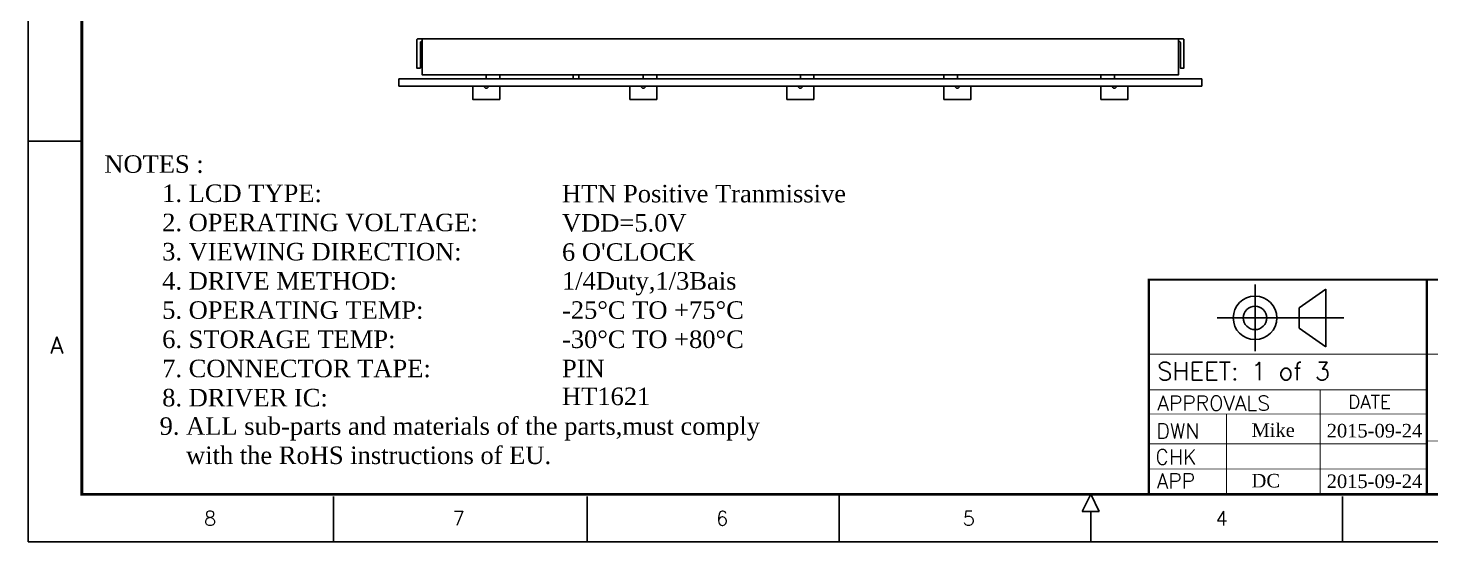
# Model space of a CAD drawing. Header units: millimetres. Extents: x 455 to 3181, y 44 to 381.
# Drawn here: x 1349 to 1661.7, y 44.5 to 159.2 of the extents above; entities that cross this region are included whole.
import ezdxf

# ---------------------------------------------------------------- set-up
doc = ezdxf.new("R2010")
doc.units = ezdxf.units.MM
for name, color, linetype in [('BZ', 67, 'Continuous'), ('PCB', 3, 'Continuous'), ('SPEC', 2, 'Continuous')]:
    doc.layers.add(name, color=color, linetype=linetype)
doc.styles.add('ROMANS', font='romans.shx', dxfattribs={"width": 0.8})
doc.styles.add('样式 3', font='swissek.ttf')

msp = doc.modelspace()

# ---------------------------------------------------------------- linework, layer by layer
at = {"layer": 'BZ'}
for points in [[(1605.437, 156.143), (1605.637, 156.143, -0.4142136), (1605.837, 155.943), (1605.837, 150.243), (1606.637, 150.243), (1606.637, 156.543, 0.4142136), (1606.437, 156.743), (1435.837, 156.743, 0.4142136), (1435.637, 156.543), (1435.637, 150.243), (1436.437, 150.243), (1436.437, 155.943, -0.4142136), (1436.637, 156.143), (1436.837, 156.143)], [(1454.137, 146.243), (1454.137, 143.243), (1448.137, 143.243), (1448.137, 146.243), (1450.637, 146.243, 1), (1451.637, 146.243, 1)], [(1489.137, 146.243), (1489.137, 143.243), (1483.137, 143.243), (1483.137, 146.243), (1485.637, 146.243, 1), (1486.637, 146.243, 1)], [(1524.137, 146.243), (1524.137, 143.243), (1518.137, 143.243), (1518.137, 146.243), (1520.637, 146.243, 1), (1521.637, 146.243)], [(1553.137, 146.243), (1553.137, 143.243), (1559.137, 143.243), (1559.137, 146.243), (1556.637, 146.243, -1), (1555.637, 146.243)], [(1588.137, 146.243), (1588.137, 143.243), (1594.137, 143.243), (1594.137, 146.243), (1591.637, 146.243, -1), (1590.637, 146.243)]]:
    msp.add_lwpolyline(points, format="xyb", dxfattribs=at)
for points in [[(1436.837, 156.743), (1436.837, 148.743), (1605.437, 148.743), (1605.437, 156.743)], [(1451.137, 147.843), (1451.137, 148.743)], [(1454.137, 148.743), (1454.137, 147.843)], [(1470.537, 148.743), (1470.537, 147.843)], [(1471.737, 147.843), (1471.737, 148.743)], [(1486.137, 147.843), (1486.137, 148.743)], [(1489.137, 148.743), (1489.137, 147.843)], [(1521.137, 147.843), (1521.137, 148.743)], [(1524.137, 148.743), (1524.137, 147.843)], [(1553.137, 148.743), (1553.137, 147.843)], [(1556.137, 147.843), (1556.137, 148.743)], [(1588.137, 148.743), (1588.137, 147.843)], [(1591.137, 147.843), (1591.137, 148.743)]]:
    msp.add_lwpolyline(points, dxfattribs=at)
at = {"layer": 'PCB'}
for p, q in [((1431.637, 146.243), (1431.637, 147.843)), ((1431.637, 147.843), (1610.637, 147.843)), ((1610.637, 147.843), (1610.637, 146.243)), ((1610.637, 146.243), (1431.637, 146.243))]:
    msp.add_line(p, q, dxfattribs=at)
at = {"layer": 'SPEC', "color": 0}
for p, q in [((1349.001, 381.072), (1349.001, 44.487)), ((1349.001, 133.96), (1360.986, 133.96)), ((1622.482, 87.061), (1622.482, 101.926)), ((1632.308, 96.756), (1638.241, 100.928)), ((1638.241, 100.928), (1638.241, 88.059)), ((1614.023, 94.494), (1642.271, 94.494)), ((1632.308, 92.231), (1632.308, 96.756)), ((1638.241, 88.059), (1632.308, 92.231)), ((1417.081, 44.487), (1417.081, 54.666)), ((1473.584, 44.487), (1473.584, 54.666)), ((1529.758, 44.487), (1529.758, 55.128)), ((1585.852, 55.128), (1583.943, 51.311)), ((1585.852, 55.128), (1583.943, 51.311)), ((1587.761, 51.311), (1585.852, 55.128)), ((1587.761, 51.311), (1585.852, 55.128)), ((1641.951, 44.487), (1641.951, 54.666)), ((1583.943, 51.311), (1587.761, 51.311)), ((1583.943, 51.311), (1587.761, 51.311)), ((1585.852, 51.311), (1585.852, 44.487)), ((1349.001, 44.487), (1825.016, 44.487))]:
    msp.add_line(p, q, dxfattribs=at)
for points, const_width in [([(1810.783, 370.43), (1360.986, 370.43), (1360.986, 55.128), (1810.783, 55.128), (1810.783, 370.43)], 0.625), ([(1598.839, 103.218), (1598.839, 55.128)], 0.501), ([(1598.839, 103.017), (1810.783, 103.017)], 0.401), ([(1660.759, 55.128), (1660.759, 103.017)], 0.501), ([(1660.759, 86.412), (1598.839, 86.412)], 0.195), ([(1810.783, 86.412), (1598.839, 86.412)], 0.195), ([(1660.759, 78.461), (1598.839, 78.461)], 0.195), ([(1636.995, 78.461), (1636.995, 55.128)], 0.195), ([(1660.759, 73.057), (1598.839, 73.057)], 0.195), ([(1616.111, 73.057), (1616.111, 55.128)], 0.195), ([(1660.759, 66.411), (1598.839, 66.411)], 0.195), ([(1810.783, 67.018), (1660.759, 67.018)], 0.195), ([(1598.839, 60.783), (1660.759, 60.783)], 0.195), ([(1598.839, 55.128), (1515.768, 55.128)], 0.348)]:
    msp.add_lwpolyline(points, dxfattribs=dict(at, const_width=const_width))
for radius in [4.847, 2.61]:
    msp.add_circle((1622.482, 94.494), radius, dxfattribs=at)

# ---------------------------------------------------------------- texts
at = {"char_height": 3.90947, "attachment_point": 1}
for s, insert, width in [('{\\fTimes New Roman|b0|i0|c0|p18;NOTES :}', (1366.007, 130.779), 105.62902), ('{\\fTimes New Roman|b0|i0|c0|p18;1. LCD TYPE: }', (1378.891, 124.263), 105.62902), ('{\\fTimes New Roman|b0|i0|c0|p18;HTN Positive Tranmissive}', (1468.008, 124.182), 109.26212), ('{\\fTimes New Roman|b0|i0|c0|p18;2. OPERATING VOLTAGE: }', (1378.891, 117.747), 74.1078), ('{\\fTimes New Roman|b0|i0|c0|p18;VDD=5.0V}', (1468.008, 117.666), 31.26034), ('{\\fTimes New Roman|b0|i0|c0|p18;3. VIEWING DIRECTION: }', (1378.891, 111.232), 74.1078), ("{\\fTimes New Roman|b0|i0|c0|p18;\\C1;6 O'CLOCK}", (1468.008, 111.15), 74.1078), ('{\\fTimes New Roman|b0|i0|c0|p18;4. DRIVE METHOD:}', (1378.891, 104.716), 74.1078), ('{\\fTimes New Roman|b0|i0|c0|p18;1/4Duty,1/3Bais}', (1468.008, 104.716), 74.1078), ('{\\fTimes New Roman|b0|i0|c0|p18;5. OPERATING TEMP: }', (1378.891, 98.2), 74.1078), ('{\\fTimes New Roman|b0|i0|c0|p18;-25%%DC TO +75%%DC}', (1468.008, 98.2), 74.1078), ('{\\fTimes New Roman|b0|i0|c0|p18;6. STORAGE TEMP: }', (1378.891, 91.684), 74.1078), ('{\\fTimes New Roman|b0|i0|c0|p18;-30%%DC TO +80%%DC}', (1468.008, 91.684), 74.1078), ('{\\fTimes New Roman|b0|i0|c0|p18;7. CONNECTOR TAPE: }', (1378.891, 85.169), 74.1078), ('{\\fTimes New Roman|b0|i0|c0|p18;PIN}', (1468.008, 85.169), 21.55784), ('{\\fTimes New Roman|b0|i0|c0|p18;8. DRIVER IC: }', (1378.891, 78.653), 74.1078), ('{\\fTimes New Roman|b0|i0|c0|p18;HT1621}', (1468.008, 78.943), 21.55784), ('{\\fTimes New Roman|b0|i0|c0|p18;9. ALL sub-parts and materials of the parts,must comply \\P    with the RoHS instructions of EU.\\P }', (1378.32, 72.309), 139.57415)]:
    msp.add_mtext(s, dxfattribs=dict(at, insert=insert, width=width))
at = {"color": 7, "attachment_point": 1, "style": '样式 3'}
for s, insert, char_height, width in [('{\\fTimes New Roman|b0|i0|c0|p18;Mike}', (1621.711, 70.961), 3.02273, 37.26338), ('{\\fTimes New Roman|b0|i0|c0|p18;2015\\fTimes New Roman|b0|i0|c186|p18;-\\fTimes New Roman|b0|i0|c0|p18;09\\fTimes New Roman|b0|i0|c186|p18;-\\fTimes New Roman|b0|i0|c0|p18;24}', (1638.457, 70.832), 3.022731, 24.21946), ('{\\fTimes New Roman|b0|i0|c0|p18;D\\fTimes New Roman|b0|i0|c186|p18;C}', (1621.711, 59.678), 3.02273, 37.26338), ('{\\fTimes New Roman|b0|i0|c0|p18;2015\\fTimes New Roman|b0|i0|c186|p18;-\\fTimes New Roman|b0|i0|c0|p18;09\\fTimes New Roman|b0|i0|c186|p18;-\\fTimes New Roman|b0|i0|c0|p18;24}', (1638.457, 59.549), 3.022731, 37.26338)]:
    msp.add_mtext(s, dxfattribs=dict(at, insert=insert, char_height=char_height, width=width))
at = {"layer": 'SPEC', "color": 0, "style": 'ROMANS'}
for s, height, p in [('A', 3.745, (1354.005, 86.525)), ('SHEET: 1 of 3', 3.9999, (1600.667, 80.6)), ('APPROVALS', 3.3332, (1600.69, 73.803)), ('DATE', 3.0158, (1643.211, 74.259)), ('DWN', 3.3332, (1600.502, 67.606)), ('CHK', 3.3332, (1600.279, 61.793)), ('APP', 3.3332, (1600.565, 56.409)), ('8', 3.181, (1388.21, 48.15)), ('7', 3.181, (1443.621, 48.15)), ('6', 3.181, (1502.329, 48.15)), ('5', 3.181, (1557.336, 48.15)), ('4', 3.181, (1613.686, 48.15))]:
    msp.add_text(s, height=height, dxfattribs=at).set_placement(p)

doc.saveas('drawing.dxf')
